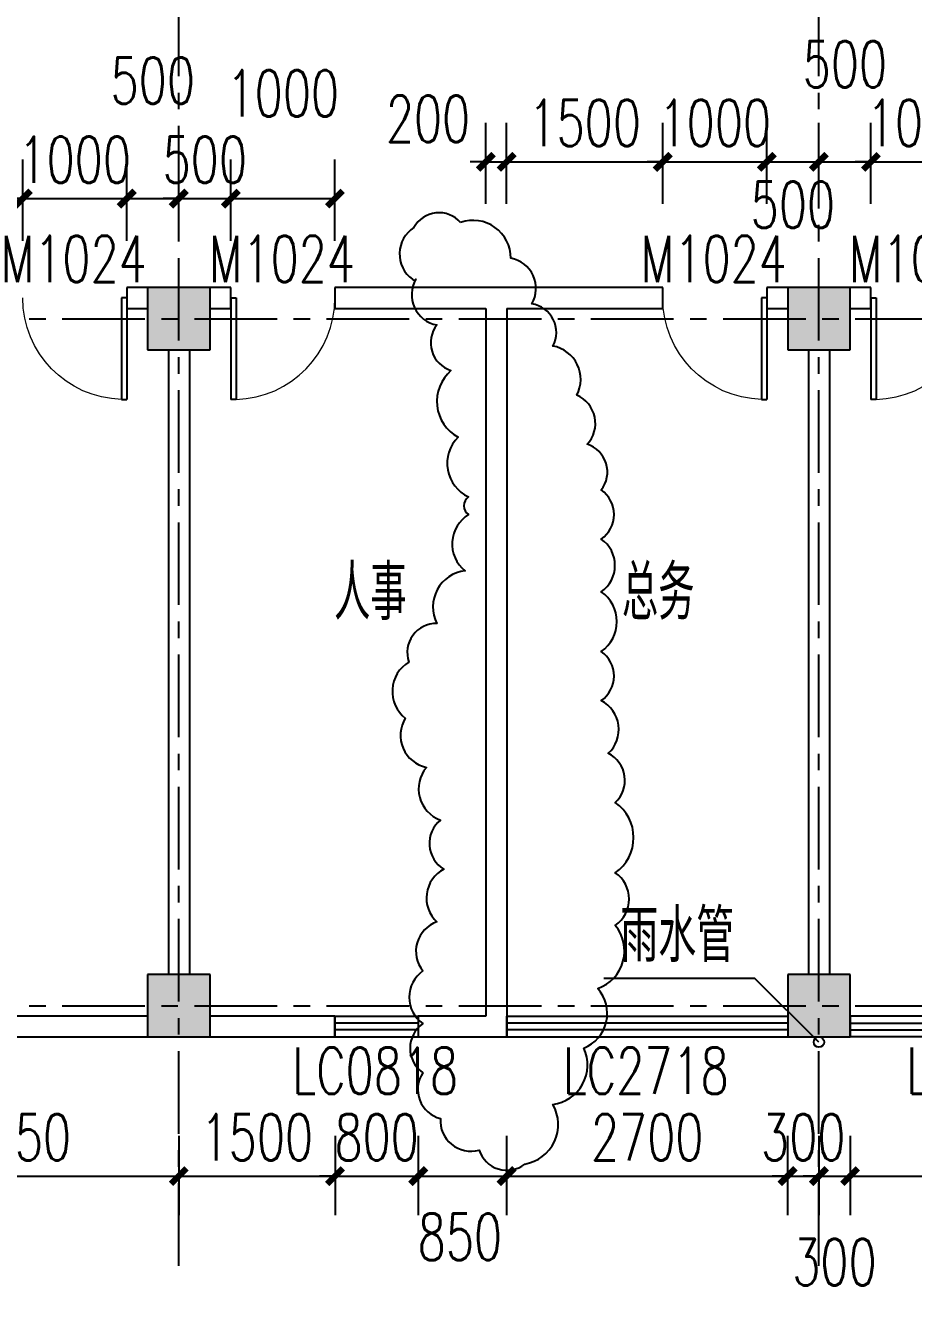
# Model space of a CAD drawing. Header units: millimetres. Extents: x -1048436 to -185795, y -983427 to 400387.
# Drawn here: x -730838 to -722302, y -2375 to 9802 of the extents above; entities that cross this region are included whole.
import ezdxf

# ---------------------------------------------------------------- set-up
doc = ezdxf.new("R2010")
doc.units = ezdxf.units.MM
doc.header["$LTSCALE"] = 500
doc.linetypes.add('一层轴网$0$CENTER', pattern=[50.8, 31.75, -6.35, 6.35, -6.35])
for name, color, linetype in [('COLUMN', 254, 'Continuous'), ('DIM_LEAD', 3, 'Continuous'), ('PUB_DIM', 3, 'Continuous'), ('PUB_HATCH', 8, 'Continuous'), ('PUB_TEXT', 7, 'Continuous'), ('WINDOW', 4, 'Continuous'), ('WINDOW_TEXT', 7, 'Continuous'), ('一层轴网$0$建-轴线', 1, '一层轴网$0$CENTER'), ('建-墙', 254, 'Continuous'), ('建-屋面-排水沟落水口', 175, 'Continuous'), ('建-文字', 4, 'Continuous'), ('建-符号-门编号', 13, 'Continuous'), ('建-门扇', 32, 'Continuous')]:
    doc.layers.add(name, color=color, linetype=linetype)
doc.layers.add('建-非打-01', color=6, linetype='Continuous', plot=False)
doc.styles.add('_TCH_DIM', font='SIMPLEX', dxfattribs={"bigfont": 'GBCBIG'})
doc.styles.add('_TCH_DIM_T3', font='SIMPLEX', dxfattribs={"width": 0.705882, "bigfont": 'GBCBIG'})
doc.styles.add('_TCH_WINDOW', font='SIMPLEX', dxfattribs={"height": 3.5, "bigfont": 'GBCBIG'})
doc.styles.add('XD2008', font='xd-hzs.shx', dxfattribs={"width": 0.7, "bigfont": 'xd-hztxt.shx'})
doc.dimstyles.new('_TCH_ARCH&&150', dxfattribs={"dimtxt": 446.25, "dimasz": 150, "dimexe": 375, "dimexo": 450, "dimgap": 150, "dimtad": 1, "dimdec": 0, "dimzin": 0, "dimdsep": 46, "dimtxsty": '_TCH_DIM_T3', "dimblk": 'ARCHTICK', "dimcen": 0.09, "dimclrt": 7, "dimazin": 2, "dimtfac": 1, "dimtdec": 0, "dimtix": 1, "dimtmove": 2, "dimatfit": 3, "dimldrblk": 'ARCHTICK', "dimfxl": 1, "dimtolj": 1, "dimtzin": 0, "dimarcsym": 0})

# ---------------------------------------------------------------- blocks, each defined once
blk = doc.blocks.new('A$C1A8E3B15')
at = {"layer": 'DIM_LEAD'}
for p, q in [((29684, -19539), (28234, -19539)), ((30300, -20150), (29684, -19539))]:
    blk.add_line(p, q, dxfattribs=at)
at = {"layer": '建-屋面-排水沟落水口'}
blk.add_circle((30300, -20150), 50, dxfattribs=at)
at = {"layer": 'PUB_TEXT', "style": '_TCH_DIM'}
blk.add_text('雨水管', height=506.4, dxfattribs=at).set_placement((28392, -19381))
blk = doc.blocks.new('A$C2C8523F8')
at = {"layer": '一层轴网$0$建-轴线', "ltscale": 0.05}
for p, q in [((11450, 66576.4), (54751.3, 66576.4)), ((11450, 59976.4), (54751.3, 59976.4))]:
    blk.add_line(p, q, dxfattribs=at)
for points in [[(24000, 57476.4), (24000, 82276.4)], [(30150, 57476.4), (30150, 82276.4)]]:
    blk.add_lwpolyline(points, dxfattribs=at)
blk = doc.blocks.new('_ArchTick')
at = {"color": 0, "linetype": 'ByBlock', "const_width": 0.4}
blk.add_lwpolyline([(-0.5, -0.5), (0.5, 0.5)], dxfattribs=at)
blk = doc.blocks.new('*D1164')
at = {"layer": 'Defpoints', "color": 0, "transparency": 16777216}
for p in [(-721713, 8490), (-722713, 7636), (-721713, 7636)]:
    blk.add_point(p, dxfattribs=at)
at = {"layer": 'PUB_DIM', "color": 0, "lineweight": -2, "transparency": 16777216}
for p, q in [((-722713, 8086), (-722713, 8865)), ((-721713, 8086), (-721713, 8865)), ((-722713, 8490), (-722863, 8490)), ((-722713, 8490), (-721713, 8490)), ((-721713, 8490), (-721563, 8490))]:
    blk.add_line(p, q, dxfattribs=at)
at = {"layer": 'PUB_DIM', "color": 0, "lineweight": -2, "transparency": 16777216, "xscale": 150, "yscale": 150, "zscale": 150}
blk.add_blockref('_ArchTick', (-722713, 8490), dxfattribs=at)
at = {"layer": 'PUB_DIM', "color": 0, "lineweight": -2, "transparency": 16777216, "xscale": 150, "yscale": 150, "zscale": 150, "rotation": 180}
blk.add_blockref('_ArchTick', (-721713, 8490), dxfattribs=at)
at = {"layer": 'PUB_DIM', "color": 7, "transparency": 16777216, "insert": (-722213, 8864), "char_height": 446.2, "attachment_point": 5, "style": '_TCH_DIM_T3'}
blk.add_mtext('\\A1;1000', dxfattribs=at)
blk = doc.blocks.new('*D1165')
at = {"layer": 'Defpoints', "color": 0, "transparency": 16777216}
for p in [(-722713, 8490), (-723213, 7636), (-722713, 7636)]:
    blk.add_point(p, dxfattribs=at)
at = {"layer": 'PUB_DIM', "color": 0, "lineweight": -2, "transparency": 16777216}
for p, q in [((-723213, 8086), (-723213, 8865)), ((-722713, 8086), (-722713, 8865)), ((-723213, 8490), (-722713, 8490))]:
    blk.add_line(p, q, dxfattribs=at)
at = {"layer": 'PUB_DIM', "color": 0, "lineweight": -2, "transparency": 16777216, "xscale": 150, "yscale": 150, "zscale": 150, "rotation": 180}
blk.add_blockref('_ArchTick', (-723213, 8490), dxfattribs=at)
at = {"layer": 'PUB_DIM', "color": 0, "lineweight": -2, "transparency": 16777216, "xscale": 150, "yscale": 150, "zscale": 150}
blk.add_blockref('_ArchTick', (-722713, 8490), dxfattribs=at)
at = {"layer": 'PUB_DIM', "color": 7, "transparency": 16777216, "insert": (-722963, 9428), "char_height": 446.2, "attachment_point": 5, "style": '_TCH_DIM_T3'}
blk.add_mtext('\\A1;500', dxfattribs=at)
blk = doc.blocks.new('*D1166')
at = {"layer": 'Defpoints', "color": 0, "transparency": 16777216}
for p in [(-723213, 8490), (-723713, 7636), (-723213, 7636)]:
    blk.add_point(p, dxfattribs=at)
at = {"layer": 'PUB_DIM', "color": 0, "lineweight": -2, "transparency": 16777216}
for p, q in [((-723713, 8086), (-723713, 8865)), ((-723213, 8086), (-723213, 8865)), ((-723713, 8490), (-723213, 8490))]:
    blk.add_line(p, q, dxfattribs=at)
at = {"layer": 'PUB_DIM', "color": 0, "lineweight": -2, "transparency": 16777216, "xscale": 150, "yscale": 150, "zscale": 150, "rotation": 180}
blk.add_blockref('_ArchTick', (-723713, 8490), dxfattribs=at)
at = {"layer": 'PUB_DIM', "color": 0, "lineweight": -2, "transparency": 16777216, "xscale": 150, "yscale": 150, "zscale": 150}
blk.add_blockref('_ArchTick', (-723213, 8490), dxfattribs=at)
at = {"layer": 'PUB_DIM', "color": 7, "transparency": 16777216, "insert": (-723463, 8078), "char_height": 446.2, "attachment_point": 5, "style": '_TCH_DIM_T3'}
blk.add_mtext('\\A1;500', dxfattribs=at)
blk = doc.blocks.new('*D1167')
at = {"layer": 'Defpoints', "color": 0, "transparency": 16777216}
for p in [(-723713, 8490), (-724713, 7636), (-723713, 7636)]:
    blk.add_point(p, dxfattribs=at)
at = {"layer": 'PUB_DIM', "color": 0, "lineweight": -2, "transparency": 16777216}
for p, q in [((-724713, 8086), (-724713, 8865)), ((-723713, 8086), (-723713, 8865)), ((-724713, 8490), (-724863, 8490)), ((-724713, 8490), (-723713, 8490)), ((-723713, 8490), (-723563, 8490))]:
    blk.add_line(p, q, dxfattribs=at)
at = {"layer": 'PUB_DIM', "color": 0, "lineweight": -2, "transparency": 16777216, "xscale": 150, "yscale": 150, "zscale": 150}
blk.add_blockref('_ArchTick', (-724713, 8490), dxfattribs=at)
at = {"layer": 'PUB_DIM', "color": 0, "lineweight": -2, "transparency": 16777216, "xscale": 150, "yscale": 150, "zscale": 150, "rotation": 180}
blk.add_blockref('_ArchTick', (-723713, 8490), dxfattribs=at)
at = {"layer": 'PUB_DIM', "color": 7, "transparency": 16777216, "insert": (-724213, 8864), "char_height": 446.2, "attachment_point": 5, "style": '_TCH_DIM_T3'}
blk.add_mtext('\\A1;1000', dxfattribs=at)
blk = doc.blocks.new('*D1168')
at = {"layer": 'Defpoints', "color": 0, "transparency": 16777216}
for p in [(-724713, 8490), (-726213, 7636), (-724713, 7636)]:
    blk.add_point(p, dxfattribs=at)
at = {"layer": 'PUB_DIM', "color": 0, "lineweight": -2, "transparency": 16777216}
for p, q in [((-726213, 8086), (-726213, 8865)), ((-724713, 8086), (-724713, 8865)), ((-726213, 8490), (-724713, 8490))]:
    blk.add_line(p, q, dxfattribs=at)
at = {"layer": 'PUB_DIM', "color": 0, "lineweight": -2, "transparency": 16777216, "xscale": 150, "yscale": 150, "zscale": 150, "rotation": 180}
blk.add_blockref('_ArchTick', (-726213, 8490), dxfattribs=at)
at = {"layer": 'PUB_DIM', "color": 0, "lineweight": -2, "transparency": 16777216, "xscale": 150, "yscale": 150, "zscale": 150}
blk.add_blockref('_ArchTick', (-724713, 8490), dxfattribs=at)
at = {"layer": 'PUB_DIM', "color": 7, "transparency": 16777216, "insert": (-725463, 8864), "char_height": 446.2, "attachment_point": 5, "style": '_TCH_DIM_T3'}
blk.add_mtext('\\A1;1500', dxfattribs=at)
blk = doc.blocks.new('*D1169')
at = {"layer": 'Defpoints', "color": 0, "transparency": 16777216}
for p in [(-726213, 8490), (-726413, 7636), (-726213, 7636)]:
    blk.add_point(p, dxfattribs=at)
at = {"layer": 'PUB_DIM', "color": 0, "lineweight": -2, "transparency": 16777216}
for p, q in [((-726413, 8086), (-726413, 8865)), ((-726213, 8086), (-726213, 8865)), ((-726413, 8490), (-726563, 8490)), ((-726413, 8490), (-726213, 8490)), ((-726213, 8490), (-726063, 8490))]:
    blk.add_line(p, q, dxfattribs=at)
at = {"layer": 'PUB_DIM', "color": 0, "lineweight": -2, "transparency": 16777216, "xscale": 150, "yscale": 150, "zscale": 150}
blk.add_blockref('_ArchTick', (-726413, 8490), dxfattribs=at)
at = {"layer": 'PUB_DIM', "color": 0, "lineweight": -2, "transparency": 16777216, "xscale": 150, "yscale": 150, "zscale": 150, "rotation": 180}
blk.add_blockref('_ArchTick', (-726213, 8490), dxfattribs=at)
at = {"layer": 'PUB_DIM', "color": 7, "transparency": 16777216, "insert": (-726968, 8903), "char_height": 446.2, "attachment_point": 5, "style": '_TCH_DIM_T3'}
blk.add_mtext('\\A1;200', dxfattribs=at)
blk = doc.blocks.new('*D1170')
at = {"layer": 'Defpoints', "color": 0, "transparency": 16777216}
for p in [(-727863, 8137), (-728863, 7282), (-727863, 7282)]:
    blk.add_point(p, dxfattribs=at)
at = {"layer": 'PUB_DIM', "color": 0, "lineweight": -2, "transparency": 16777216}
for p, q in [((-728863, 7732), (-728863, 8512)), ((-727863, 7732), (-727863, 8512)), ((-728863, 8137), (-727863, 8137))]:
    blk.add_line(p, q, dxfattribs=at)
at = {"layer": 'PUB_DIM', "color": 0, "lineweight": -2, "transparency": 16777216, "xscale": 150, "yscale": 150, "zscale": 150, "rotation": 180}
blk.add_blockref('_ArchTick', (-728863, 8137), dxfattribs=at)
at = {"layer": 'PUB_DIM', "color": 0, "lineweight": -2, "transparency": 16777216, "xscale": 150, "yscale": 150, "zscale": 150}
blk.add_blockref('_ArchTick', (-727863, 8137), dxfattribs=at)
at = {"layer": 'PUB_DIM', "color": 7, "transparency": 16777216, "insert": (-728363, 9148), "char_height": 446.2, "attachment_point": 5, "style": '_TCH_DIM_T3'}
blk.add_mtext('\\A1;1000', dxfattribs=at)
blk = doc.blocks.new('*D1171')
at = {"layer": 'Defpoints', "color": 0, "transparency": 16777216}
for p in [(-728863, 8137), (-729363, 7282), (-728863, 7282)]:
    blk.add_point(p, dxfattribs=at)
at = {"layer": 'PUB_DIM', "color": 0, "lineweight": -2, "transparency": 16777216}
for p, q in [((-729363, 7732), (-729363, 8512)), ((-728863, 7732), (-728863, 8512)), ((-729363, 8137), (-729513, 8137)), ((-729363, 8137), (-728863, 8137)), ((-728863, 8137), (-728713, 8137))]:
    blk.add_line(p, q, dxfattribs=at)
at = {"layer": 'PUB_DIM', "color": 0, "lineweight": -2, "transparency": 16777216, "xscale": 150, "yscale": 150, "zscale": 150}
blk.add_blockref('_ArchTick', (-729363, 8137), dxfattribs=at)
at = {"layer": 'PUB_DIM', "color": 0, "lineweight": -2, "transparency": 16777216, "xscale": 150, "yscale": 150, "zscale": 150, "rotation": 180}
blk.add_blockref('_ArchTick', (-728863, 8137), dxfattribs=at)
at = {"layer": 'PUB_DIM', "color": 7, "transparency": 16777216, "insert": (-729113, 8510), "char_height": 446.2, "attachment_point": 5, "style": '_TCH_DIM_T3'}
blk.add_mtext('\\A1;500', dxfattribs=at)
blk = doc.blocks.new('*D1172')
at = {"layer": 'Defpoints', "color": 0, "transparency": 16777216}
for p in [(-729363, 8137), (-729863, 7282), (-729363, 7282)]:
    blk.add_point(p, dxfattribs=at)
at = {"layer": 'PUB_DIM', "color": 0, "lineweight": -2, "transparency": 16777216}
for p, q in [((-729863, 7732), (-729863, 8512)), ((-729363, 7732), (-729363, 8512)), ((-729863, 8137), (-729363, 8137))]:
    blk.add_line(p, q, dxfattribs=at)
at = {"layer": 'PUB_DIM', "color": 0, "lineweight": -2, "transparency": 16777216, "xscale": 150, "yscale": 150, "zscale": 150, "rotation": 180}
blk.add_blockref('_ArchTick', (-729863, 8137), dxfattribs=at)
at = {"layer": 'PUB_DIM', "color": 0, "lineweight": -2, "transparency": 16777216, "xscale": 150, "yscale": 150, "zscale": 150}
blk.add_blockref('_ArchTick', (-729363, 8137), dxfattribs=at)
at = {"layer": 'PUB_DIM', "color": 7, "transparency": 16777216, "insert": (-729613, 9271), "char_height": 446.2, "attachment_point": 5, "style": '_TCH_DIM_T3'}
blk.add_mtext('\\A1;500', dxfattribs=at)
blk = doc.blocks.new('*D1173')
at = {"layer": 'Defpoints', "color": 0, "transparency": 16777216}
for p in [(-729863, 8137), (-730863, 7282), (-729863, 7282)]:
    blk.add_point(p, dxfattribs=at)
at = {"layer": 'PUB_DIM', "color": 0, "lineweight": -2, "transparency": 16777216}
for p, q in [((-730863, 7732), (-730863, 8512)), ((-729863, 7732), (-729863, 8512)), ((-730863, 8137), (-731013, 8137)), ((-730863, 8137), (-729863, 8137)), ((-729863, 8137), (-729713, 8137))]:
    blk.add_line(p, q, dxfattribs=at)
at = {"layer": 'PUB_DIM', "color": 0, "lineweight": -2, "transparency": 16777216, "xscale": 150, "yscale": 150, "zscale": 150}
blk.add_blockref('_ArchTick', (-730863, 8137), dxfattribs=at)
at = {"layer": 'PUB_DIM', "color": 0, "lineweight": -2, "transparency": 16777216, "xscale": 150, "yscale": 150, "zscale": 150, "rotation": 180}
blk.add_blockref('_ArchTick', (-729863, 8137), dxfattribs=at)
at = {"layer": 'PUB_DIM', "color": 7, "transparency": 16777216, "insert": (-730363, 8510), "char_height": 446.2, "attachment_point": 5, "style": '_TCH_DIM_T3'}
blk.add_mtext('\\A1;1000', dxfattribs=at)
blk = doc.blocks.new('*D1178')
at = {"layer": 'Defpoints', "color": 0, "transparency": 16777216}
for p in [(-732513, -419), (-729363, -419), (-729363, -1255)]:
    blk.add_point(p, dxfattribs=at)
at = {"layer": 'PUB_DIM', "color": 0, "lineweight": -2, "transparency": 16777216}
for p, q in [((-732513, -869), (-732513, -1630)), ((-729363, -869), (-729363, -1630)), ((-732513, -1255), (-729363, -1255))]:
    blk.add_line(p, q, dxfattribs=at)
at = {"layer": 'PUB_DIM', "color": 0, "lineweight": -2, "transparency": 16777216, "xscale": 150, "yscale": 150, "zscale": 150, "rotation": 180}
blk.add_blockref('_ArchTick', (-732513, -1255), dxfattribs=at)
at = {"layer": 'PUB_DIM', "color": 0, "lineweight": -2, "transparency": 16777216, "xscale": 150, "yscale": 150, "zscale": 150}
blk.add_blockref('_ArchTick', (-729363, -1255), dxfattribs=at)
at = {"layer": 'PUB_DIM', "color": 7, "transparency": 16777216, "insert": (-730938, -882), "char_height": 446.2, "attachment_point": 5, "style": '_TCH_DIM_T3'}
blk.add_mtext('\\A1;3150', dxfattribs=at)
blk = doc.blocks.new('*D1179')
at = {"layer": 'Defpoints', "color": 0, "transparency": 16777216}
for p in [(-729363, -419), (-727862, -419), (-727862, -1255)]:
    blk.add_point(p, dxfattribs=at)
at = {"layer": 'PUB_DIM', "color": 0, "lineweight": -2, "transparency": 16777216}
for p, q in [((-729363, -869), (-729363, -1630)), ((-727862, -869), (-727862, -1630)), ((-729363, -1255), (-727862, -1255))]:
    blk.add_line(p, q, dxfattribs=at)
at = {"layer": 'PUB_DIM', "color": 0, "lineweight": -2, "transparency": 16777216, "xscale": 150, "yscale": 150, "zscale": 150, "rotation": 180}
blk.add_blockref('_ArchTick', (-729363, -1255), dxfattribs=at)
at = {"layer": 'PUB_DIM', "color": 0, "lineweight": -2, "transparency": 16777216, "xscale": 150, "yscale": 150, "zscale": 150}
blk.add_blockref('_ArchTick', (-727862, -1255), dxfattribs=at)
at = {"layer": 'PUB_DIM', "color": 7, "transparency": 16777216, "insert": (-728613, -882), "char_height": 446.2, "attachment_point": 5, "style": '_TCH_DIM_T3'}
blk.add_mtext('\\A1;1500', dxfattribs=at)
blk = doc.blocks.new('*D1180')
at = {"layer": 'Defpoints', "color": 0, "transparency": 16777216}
for p in [(-727862, -419), (-727062, -419), (-727062, -1255)]:
    blk.add_point(p, dxfattribs=at)
at = {"layer": 'PUB_DIM', "color": 0, "lineweight": -2, "transparency": 16777216}
for p, q in [((-727862, -869), (-727862, -1630)), ((-727062, -869), (-727062, -1630)), ((-727862, -1255), (-728012, -1255)), ((-727862, -1255), (-727062, -1255)), ((-727062, -1255), (-726912, -1255))]:
    blk.add_line(p, q, dxfattribs=at)
at = {"layer": 'PUB_DIM', "color": 0, "lineweight": -2, "transparency": 16777216, "xscale": 150, "yscale": 150, "zscale": 150}
blk.add_blockref('_ArchTick', (-727862, -1255), dxfattribs=at)
at = {"layer": 'PUB_DIM', "color": 0, "lineweight": -2, "transparency": 16777216, "xscale": 150, "yscale": 150, "zscale": 150, "rotation": 180}
blk.add_blockref('_ArchTick', (-727062, -1255), dxfattribs=at)
at = {"layer": 'PUB_DIM', "color": 7, "transparency": 16777216, "insert": (-727462, -882), "char_height": 446.2, "attachment_point": 5, "style": '_TCH_DIM_T3'}
blk.add_mtext('\\A1;800', dxfattribs=at)
blk = doc.blocks.new('*D1181')
at = {"layer": 'Defpoints', "color": 0, "transparency": 16777216}
for p in [(-727062, -419), (-726213, -419), (-726213, -1255)]:
    blk.add_point(p, dxfattribs=at)
at = {"layer": 'PUB_DIM', "color": 0, "lineweight": -2, "transparency": 16777216}
for p, q in [((-727062, -869), (-727062, -1630)), ((-726213, -869), (-726213, -1630)), ((-727062, -1255), (-726213, -1255))]:
    blk.add_line(p, q, dxfattribs=at)
at = {"layer": 'PUB_DIM', "color": 0, "lineweight": -2, "transparency": 16777216, "xscale": 150, "yscale": 150, "zscale": 150, "rotation": 180}
blk.add_blockref('_ArchTick', (-727062, -1255), dxfattribs=at)
at = {"layer": 'PUB_DIM', "color": 0, "lineweight": -2, "transparency": 16777216, "xscale": 150, "yscale": 150, "zscale": 150}
blk.add_blockref('_ArchTick', (-726213, -1255), dxfattribs=at)
at = {"layer": 'PUB_DIM', "color": 7, "transparency": 16777216, "insert": (-726662, -1839), "char_height": 446.2, "attachment_point": 5, "style": '_TCH_DIM_T3'}
blk.add_mtext('\\A1;850', dxfattribs=at)
blk = doc.blocks.new('*D1182')
at = {"layer": 'Defpoints', "color": 0, "transparency": 16777216}
for p in [(-726213, -419), (-723513, -419), (-723513, -1255)]:
    blk.add_point(p, dxfattribs=at)
at = {"layer": 'PUB_DIM', "color": 0, "lineweight": -2, "transparency": 16777216}
for p, q in [((-726213, -869), (-726213, -1630)), ((-723513, -869), (-723513, -1630)), ((-726213, -1255), (-723513, -1255))]:
    blk.add_line(p, q, dxfattribs=at)
at = {"layer": 'PUB_DIM', "color": 0, "lineweight": -2, "transparency": 16777216, "xscale": 150, "yscale": 150, "zscale": 150, "rotation": 180}
blk.add_blockref('_ArchTick', (-726213, -1255), dxfattribs=at)
at = {"layer": 'PUB_DIM', "color": 0, "lineweight": -2, "transparency": 16777216, "xscale": 150, "yscale": 150, "zscale": 150}
blk.add_blockref('_ArchTick', (-723513, -1255), dxfattribs=at)
at = {"layer": 'PUB_DIM', "color": 7, "transparency": 16777216, "insert": (-724863, -882), "char_height": 446.2, "attachment_point": 5, "style": '_TCH_DIM_T3'}
blk.add_mtext('\\A1;2700', dxfattribs=at)
blk = doc.blocks.new('*D1183')
at = {"layer": 'Defpoints', "color": 0, "transparency": 16777216}
for p in [(-723513, -419), (-723213, -419), (-723213, -1255)]:
    blk.add_point(p, dxfattribs=at)
at = {"layer": 'PUB_DIM', "color": 0, "lineweight": -2, "transparency": 16777216}
for p, q in [((-723513, -869), (-723513, -1630)), ((-723213, -869), (-723213, -1630)), ((-723513, -1255), (-723663, -1255)), ((-723513, -1255), (-723213, -1255)), ((-723213, -1255), (-723063, -1255))]:
    blk.add_line(p, q, dxfattribs=at)
at = {"layer": 'PUB_DIM', "color": 0, "lineweight": -2, "transparency": 16777216, "xscale": 150, "yscale": 150, "zscale": 150}
blk.add_blockref('_ArchTick', (-723513, -1255), dxfattribs=at)
at = {"layer": 'PUB_DIM', "color": 0, "lineweight": -2, "transparency": 16777216, "xscale": 150, "yscale": 150, "zscale": 150, "rotation": 180}
blk.add_blockref('_ArchTick', (-723213, -1255), dxfattribs=at)
at = {"layer": 'PUB_DIM', "color": 7, "transparency": 16777216, "insert": (-723363, -882), "char_height": 446.2, "attachment_point": 5, "style": '_TCH_DIM_T3'}
blk.add_mtext('\\A1;300', dxfattribs=at)
blk = doc.blocks.new('*D1184')
at = {"layer": 'Defpoints', "color": 0, "transparency": 16777216}
for p in [(-723213, -419), (-722913, -419), (-722913, -1255)]:
    blk.add_point(p, dxfattribs=at)
at = {"layer": 'PUB_DIM', "color": 0, "lineweight": -2, "transparency": 16777216}
for p, q in [((-723213, -869), (-723213, -1630)), ((-722913, -869), (-722913, -1630)), ((-723213, -1255), (-723363, -1255)), ((-723213, -1255), (-722913, -1255)), ((-722913, -1255), (-722763, -1255))]:
    blk.add_line(p, q, dxfattribs=at)
at = {"layer": 'PUB_DIM', "color": 0, "lineweight": -2, "transparency": 16777216, "xscale": 150, "yscale": 150, "zscale": 150}
blk.add_blockref('_ArchTick', (-723213, -1255), dxfattribs=at)
at = {"layer": 'PUB_DIM', "color": 0, "lineweight": -2, "transparency": 16777216, "xscale": 150, "yscale": 150, "zscale": 150, "rotation": 180}
blk.add_blockref('_ArchTick', (-722913, -1255), dxfattribs=at)
at = {"layer": 'PUB_DIM', "color": 7, "transparency": 16777216, "insert": (-723063, -2082), "char_height": 446.2, "attachment_point": 5, "style": '_TCH_DIM_T3'}
blk.add_mtext('\\A1;300', dxfattribs=at)
blk = doc.blocks.new('*D1185')
at = {"layer": 'Defpoints', "color": 0, "transparency": 16777216}
for p in [(-722913, -419), (-720213, -419), (-720213, -1255)]:
    blk.add_point(p, dxfattribs=at)
at = {"layer": 'PUB_DIM', "color": 0, "lineweight": -2, "transparency": 16777216}
for p, q in [((-722913, -869), (-722913, -1630)), ((-720213, -869), (-720213, -1630)), ((-722913, -1255), (-720213, -1255))]:
    blk.add_line(p, q, dxfattribs=at)
at = {"layer": 'PUB_DIM', "color": 0, "lineweight": -2, "transparency": 16777216, "xscale": 150, "yscale": 150, "zscale": 150, "rotation": 180}
blk.add_blockref('_ArchTick', (-722913, -1255), dxfattribs=at)
at = {"layer": 'PUB_DIM', "color": 0, "lineweight": -2, "transparency": 16777216, "xscale": 150, "yscale": 150, "zscale": 150}
blk.add_blockref('_ArchTick', (-720213, -1255), dxfattribs=at)
at = {"layer": 'PUB_DIM', "color": 7, "transparency": 16777216, "insert": (-721563, -882), "char_height": 446.2, "attachment_point": 5, "style": '_TCH_DIM_T3'}
blk.add_mtext('\\A1;2700', dxfattribs=at)
blk = doc.blocks.new('$DorLib2D$00000001')
for p, q in [((0.45, 0.975), (0.5, 0.975)), ((0.45, 0), (0.45, 0.975)), ((0.5, 0), (0.5, 0.975)), ((0.5, 0), (0.45, 0))]:
    blk.add_line(p, q)
at = {"lineweight": 13}
blk.add_arc((0.475, 0), 0.975, 91.4693, 180, dxfattribs=at)
blk = doc.blocks.new('$TCHSYS$WIN2D')
for p, q in [((-0.5, 0.5), (0.5, 0.5)), ((-0.5, 0.5), (-0.5, -0.5)), ((0.5, 0.5), (0.5, -0.5)), ((0.5, 0.1667), (-0.5, 0.1667)), ((0.5, -0.1667), (-0.5, -0.1667)), ((-0.5, -0.5), (0.5, -0.5))]:
    blk.add_line(p, q)

msp = doc.modelspace()

# ---------------------------------------------------------------- hatches: boundary and pattern name
at = {"layer": 'PUB_HATCH'}
for points in [[(-729662.7, 7282.4), (-729662.7, 6682.4), (-729062.7, 6682.4), (-729062.7, 7282.4)], [(-723512.7, 7282.4), (-723512.7, 6682.4), (-722912.7, 6682.4), (-722912.7, 7282.4)], [(-729662.7, 682.4), (-729662.7, 82.4), (-729062.7, 82.4), (-729062.7, 682.4)], [(-723512.7, 682.4), (-723512.7, 82.4), (-722912.7, 82.4), (-722912.7, 682.4)]]:
    msp.add_hatch(color=256, dxfattribs=at).paths.add_polyline_path(points)

# ---------------------------------------------------------------- linework, layer by layer
at = {"layer": 'COLUMN'}
for p, q in [((-729662.7, 7282.4), (-729662.7, 6682.4)), ((-729062.7, 7282.4), (-729662.7, 7282.4)), ((-729062.7, 6682.4), (-729062.7, 7282.4)), ((-723512.7, 7282.4), (-723512.7, 6682.4)), ((-722912.7, 7282.4), (-723512.7, 7282.4)), ((-722912.7, 6682.4), (-722912.7, 7282.4)), ((-729662.7, 6682.4), (-729062.7, 6682.4)), ((-723512.7, 6682.4), (-722912.7, 6682.4)), ((-729662.7, 682.4), (-729662.7, 82.4)), ((-729062.7, 682.4), (-729662.7, 682.4)), ((-729062.7, 82.4), (-729062.7, 682.4)), ((-723512.7, 682.4), (-723512.7, 82.4)), ((-722912.7, 682.4), (-723512.7, 682.4)), ((-722912.7, 82.4), (-722912.7, 682.4)), ((-729662.7, 82.4), (-729062.7, 82.4)), ((-723512.7, 82.4), (-722912.7, 82.4))]:
    msp.add_line(p, q, dxfattribs=at)
at = {"layer": '建-墙'}
for p, q in [((-729361.4, 7282.5), (-729862.7, 7282.5)), ((-729862.7, 7282.5), (-729862.7, 7082.5)), ((-728863.1, 7282.5), (-729361.4, 7282.5)), ((-728863.1, 7082.5), (-728863.1, 7282.5)), ((-726324.5, 7282.5), (-727863.1, 7282.5)), ((-727863.1, 7282.5), (-727863.1, 7082.5)), ((-724712.7, 7282.5), (-726324.5, 7282.5)), ((-724712.7, 7082.5), (-724712.7, 7282.5)), ((-723211.4, 7282.5), (-723712.7, 7282.5)), ((-723712.7, 7282.5), (-723712.7, 7082.5)), ((-722713.1, 7282.5), (-723211.4, 7282.5)), ((-722713.1, 7082.5), (-722713.1, 7282.5)), ((-729862.7, 7082.5), (-729662.7, 7082.5)), ((-729062.7, 7082.5), (-728863.1, 7082.5)), ((-727863.1, 7082.5), (-726412.7, 7082.5)), ((-726412.7, 7082.5), (-726412.7, 282.5)), ((-726212.7, 7082.5), (-726212.7, 282.5)), ((-726212.7, 7082.5), (-724712.7, 7082.5)), ((-723712.7, 7082.5), (-723512.7, 7082.5)), ((-722912.7, 7082.5), (-722713.1, 7082.5)), ((-729461.4, 6682.4), (-729461.4, 682.4)), ((-729261.4, 6682.4), (-729261.4, 682.4)), ((-723311.4, 6682.4), (-723311.4, 682.4)), ((-723111.4, 6682.4), (-723111.4, 682.4)), ((-729662.7, 282.5), (-732512.7, 282.5)), ((-727862.4, 282.5), (-729062.7, 282.5)), ((-727862.4, 82.5), (-727862.4, 282.5)), ((-726412.7, 282.5), (-727062.4, 282.5)), ((-727062.4, 282.5), (-727062.4, 82.5)), ((-726212.7, 82.5), (-726212.7, 282.5)), ((-732512.7, 82.5), (-729662.7, 82.5)), ((-729062.7, 82.5), (-727862.4, 82.5)), ((-727062.4, 82.5), (-726324.5, 82.5)), ((-726324.5, 82.5), (-726212.7, 82.5))]:
    msp.add_line(p, q, dxfattribs=at)
at = {"layer": '建-非打-01'}
msp.add_lwpolyline([(-726655, 7906.6, 0.5205671), (-727104.6, 7859.1, 0.5205671), (-727104.6, 7859.1, 0.5205671), (-727119.1, 7361.5, 0.5205671), (-727119.1, 7361.5, 0.5205671), (-727085.3, 7361.5, 0.5205671), (-726882.7, 6923, 0.5205671), (-726882.7, 6923, 0.5205671), (-726747.7, 6484.4, 0.5205671), (-726747.7, 6484.4, 0.5205671), (-726680.2, 5843.5, 0.5205671), (-726680.2, 5843.5, 0.5205671), (-726578.9, 5270, 0.5205671), (-726578.9, 5270, 0.5205671), (-726578.9, 5101.3, 0.5205671), (-726612.7, 4561.5, 0.5205671), (-726612.7, 4561.5, 0.5205671), (-726882.7, 4055.5, 0.5205671), (-726882.7, 4055.5, 0.5205671), (-727152.8, 3684.4, 0.5205671), (-727152.8, 3684.4, 0.5205671), (-727186.6, 3144.7, 0.5205671), (-727186.6, 3144.7, 0.5205671), (-726984, 2672.4, 0.5205671), (-726984, 2672.4, 0.5205671), (-726849, 2166.3, 0.5205671), (-726849, 2166.3, 0.5205671), (-726815.2, 1694, 0.5205671), (-726815.2, 1694, 0.5205671), (-726882.7, 1188, 0.5205671), (-726882.7, 1188, 0.5205671), (-727017.8, 715.7, 0.5205671), (-727017.8, 715.7, 0.5205671), (-727017.8, 209.7, 0.5205671), (-727017.8, 209.7, 0.5205671), (-727017.8, -262.6, 0.5205671), (-727017.8, -262.6, 0.5205671), (-726849, -701.2, 0.5205671), (-726849, -701.2, 0.5205671), (-726477.6, -1004.8, 0.5205671), (-726477.6, -1004.8, 0.5205671), (-726038.7, -1139.7, 0.5205671), (-726038.7, -1139.7, 0.5205671), (-725768.6, -566.2, 0.5205671), (-725768.6, -566.2, 0.5103576), (-725472.6, -26.5, 0.5205671), (-725472.6, -26.5, 0.5205671), (-725337.5, 547, 0.5205671), (-725337.5, 547, 0.5205671), (-725168.7, 1154.3, 0.5205671), (-725168.7, 1154.3, 0.5205671), (-725168.7, 1660.3, 0.5205671), (-725168.7, 1660.3, 0.5205671), (-725168.7, 2335, 0.5205671), (-725168.7, 2335, 0.5205671), (-725236.2, 2807.3, 0.5205671), (-725236.2, 2807.3, 0.5205671), (-725303.8, 3313.3, 0.5205671), (-725303.8, 3313.3, 0.5205671), (-725303.8, 3785.6, 0.5205671), (-725303.8, 3785.6, 0.5205671), (-725303.8, 4359.1, 0.5205671), (-725303.8, 4359.1, 0.5205671), (-725303.8, 4865.1, 0.5205671), (-725303.8, 4865.1, 0.5205671), (-725303.8, 5337.4, 0.5205671), (-725303.8, 5337.4, 0.5205671), (-725438.8, 5776, 0.5205671), (-725438.8, 5776, 0.5205671), (-725540.1, 6248.3, 0.5205671), (-725540.1, 6248.3, 0.5098594), (-725768.6, 6720.6, 0.5205671), (-725768.6, 6720.6, 0.5205671), (-725971.2, 7125.4, 0.5205671), (-725971.2, 7125.4, 0.5205671), (-726173.8, 7564, 0.5205671), (-726173.8, 7564, 0.5205671)], format="xyb", close=True, dxfattribs=at)

# ---------------------------------------------------------------- block references
for name, p in [('A$C2C8523F8', (-753362.7, -59594)), ('A$C1A8E3B15', (-753512.7, 20182.4))]:
    msp.add_blockref(name, p)
at = {"layer": 'WINDOW'}
ref = msp.add_blockref('$TCHSYS$WIN2D', (-727462.4, 182.5), dxfattribs=dict(at, xscale=-800, yscale=-200, zscale=-800, rotation=180))
ref.add_attrib('A', 'LC0818', (-728272.4, -465.7), dxfattribs={"layer": 'WINDOW_TEXT', "height": 446.25, "style": '_TCH_WINDOW', "width": 0.705882})
ref = msp.add_blockref('$TCHSYS$WIN2D', (-724862.7, 182.5), dxfattribs=dict(at, xscale=-2700, yscale=-200, zscale=-2700, rotation=180))
ref.add_attrib('A', 'LC2718', (-725672.7, -465.7), dxfattribs={"layer": 'WINDOW_TEXT', "height": 446.25, "style": '_TCH_WINDOW', "width": 0.705882})
ref = msp.add_blockref('$TCHSYS$WIN2D', (-721562.7, 182.5), dxfattribs=dict(at, xscale=2700, yscale=-200, zscale=2700, rotation=180))
ref.add_attrib('A', 'LC2718', (-722372.7, -465.8), dxfattribs={"layer": 'WINDOW_TEXT', "height": 446.25, "style": '_TCH_WINDOW', "width": 0.705882})
at = {"layer": '建-门扇'}
ref = msp.add_blockref('$DorLib2D$00000001', (-730362.7, 7182.5), dxfattribs=dict(at, xscale=-1000, yscale=1000, zscale=200, rotation=180))
ref.add_attrib('A', 'M1024', (-731075.2, 7334.3), dxfattribs={"layer": '建-符号-门编号', "height": 446.25, "style": '_TCH_WINDOW', "width": 0.705882})
ref = msp.add_blockref('$DorLib2D$00000001', (-728363.1, 7182.5), dxfattribs=dict(at, xscale=1000, yscale=1000, zscale=200, rotation=180))
ref.add_attrib('A', 'M1024', (-729075.6, 7334.3), dxfattribs={"layer": '建-符号-门编号', "height": 446.25, "style": '_TCH_WINDOW', "width": 0.705882})
ref = msp.add_blockref('$DorLib2D$00000001', (-724212.7, 7182.5), dxfattribs=dict(at, xscale=-1000, yscale=1000, zscale=200, rotation=180))
ref.add_attrib('A', 'M1024', (-724925.2, 7334.3), dxfattribs={"layer": '建-符号-门编号', "height": 446.25, "style": '_TCH_WINDOW', "width": 0.705882})
ref = msp.add_blockref('$DorLib2D$00000001', (-722213.1, 7182.5), dxfattribs=dict(at, xscale=1000, yscale=1000, zscale=200, rotation=180))
ref.add_attrib('A', 'M1024', (-722925.6, 7334.3), dxfattribs={"layer": '建-符号-门编号', "height": 446.25, "style": '_TCH_WINDOW', "width": 0.705882})

# ---------------------------------------------------------------- texts
at = {"layer": '建-文字', "style": 'XD2008', "width": 0.7}
for s, p in [('人事', (-727871.6, 4088.8)), ('总务', (-725105.6, 4088.8))]:
    msp.add_text(s, height=525, dxfattribs=at).set_placement(p)

# ---------------------------------------------------------------- dimensions: what is measured, and where the dimension line sits
at = {"layer": 'PUB_DIM'}
for base, p1, p2, angle, picture, middle in [((-722713.1, 8490.4), (-723212.7, 7635.9), (-722713.1, 7635.9), 0, '*D1165', (-722962.9, 9427.9)), ((-729362.7, 8137), (-729862.7, 7282.5), (-729362.7, 7282.5), 0, '*D1172', (-729612.7, 9270.7)), ((-727863.1, 8137), (-728863.1, 7282.5), (-727863.1, 7282.5), 0, '*D1170', (-728363.1, 9147.6)), ((-726212.7, 8490.4), (-726412.7, 7635.9), (-726212.7, 7635.9), 0, '*D1169', (-726967.7, 8902.9)), ((-723212.7, 8490.4), (-723712.7, 7635.9), (-723212.7, 7635.9), 0, '*D1166', (-723462.7, 8077.9)), ((-726212.7, -1255.4), (-727062.4, -419), (-726212.7, -419), 360, '*D1181', (-726662.4, -1838.9)), ((-722912.7, -1255.4), (-723212.7, -419), (-722912.7, -419), 360, '*D1184', (-723062.7, -2082))]:
    dim = msp.add_linear_dim(base=base, p1=p1, p2=p2, angle=angle, dimstyle='_TCH_ARCH&&150', dxfattribs=at)
    dim.commit()
    dim.dimension.update_dxf_attribs({"geometry": picture, "text_midpoint": middle, "dimtype": 129})
for p1, p2, distance, picture, middle in [((-726212.7, 7635.9), (-724712.7, 7635.9), 854.5, '*D1168', (-725462.7, 8863.6)), ((-724712.7, 7635.9), (-723712.7, 7635.9), 854.5, '*D1167', (-724212.7, 8863.6)), ((-722713.1, 7635.9), (-721713.1, 7635.9), 854.5, '*D1164', (-722213.1, 8863.6)), ((-730862.7, 7282.5), (-729862.7, 7282.5), 854.5, '*D1173', (-730362.7, 8510.1)), ((-729362.7, 7282.5), (-728863.1, 7282.5), 854.5, '*D1171', (-729112.9, 8510.1)), ((-732512.7, -419), (-729362.7, -419), -836.5, '*D1178', (-730937.7, -882.3)), ((-729362.7, -419), (-727862.4, -419), -836.5, '*D1179', (-728612.5, -882.3)), ((-727862.4, -419), (-727062.4, -419), -836.5, '*D1180', (-727462.4, -882.3)), ((-726212.7, -419), (-723512.7, -419), -836.5, '*D1182', (-724862.7, -882.3)), ((-723512.7, -419), (-723212.7, -419), -836.5, '*D1183', (-723362.7, -882.3)), ((-722912.7, -419), (-720212.7, -419), -836.5, '*D1185', (-721562.7, -882.3))]:
    dim = msp.add_aligned_dim(p1=p1, p2=p2, distance=distance, dimstyle='_TCH_ARCH&&150', dxfattribs=at)
    dim.commit()
    dim.dimension.update_dxf_attribs({"geometry": picture, "text_midpoint": middle})

doc.saveas('drawing.dxf')
